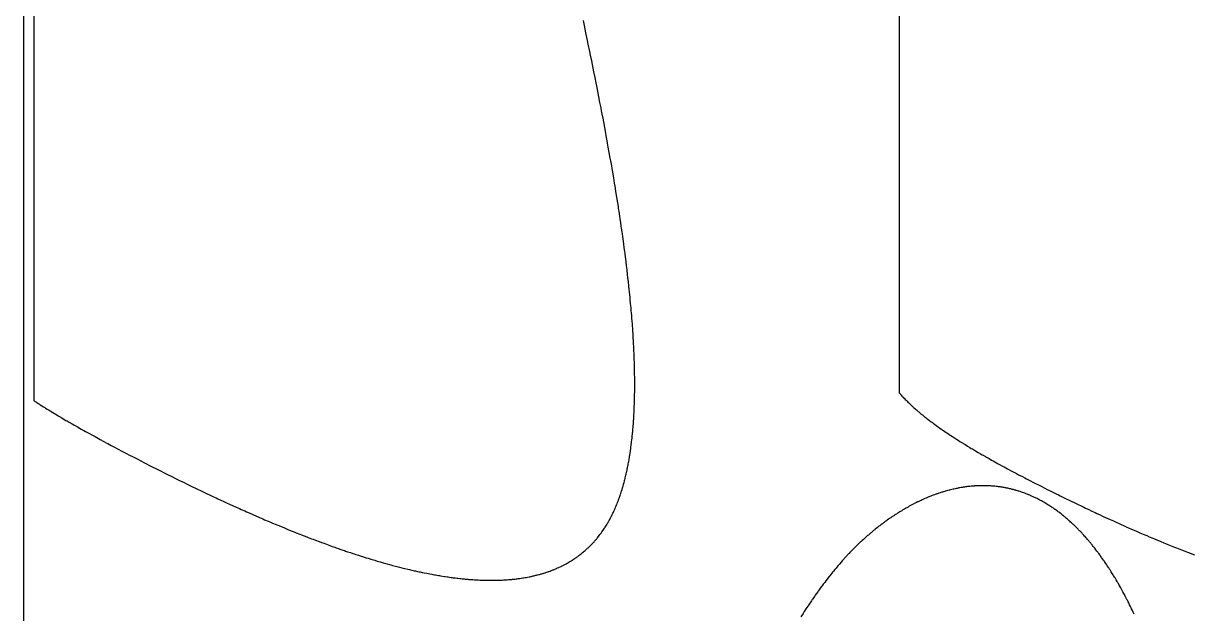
# Model space of a CAD drawing. Header units: metres. Extents: x 656 to 781, y 0 to 250.
# Drawn here: x 655.9 to 727.9, y 140.7 to 177 of the extents above; entities that cross this region are included whole.
import ezdxf

# ---------------------------------------------------------------- set-up
doc = ezdxf.new("R2010")
doc.units = ezdxf.units.M
doc.header["$MEASUREMENT"] = 0

msp = doc.modelspace()

# ---------------------------------------------------------------- linework, layer by layer
at = {"flags": 128}
for points in [[(780.949913, -0.455962), (780.949913, 249.544038), (655.949913, 249.544038), (655.949913, -0.455962), (780.949913, -0.455962)], [(656.584265, 234.289035), (656.58247, 153.823528)], [(709.78983, 231.832719), (709.786464, 154.28978)], [(656.58247, 153.823528), (656.63742, 153.786893), (656.747548, 153.714091), (656.857972, 153.641887), (656.931744, 153.594071), (656.980993, 153.562329), (657.079647, 153.499164), (657.190871, 153.428587), (657.265155, 153.38181), (657.314735, 153.350743), (657.414031, 153.288882), (657.525944, 153.219706), (657.600669, 153.173825), (657.750384, 153.082603), (657.862892, 153.014636), (657.937997, 152.969528), (658.088436, 152.879777), (658.163765, 152.835124), (658.31463, 152.746239), (658.465759, 152.657889), (658.566649, 152.59927), (658.633968, 152.560309), (658.76874, 152.482661), (658.939553, 152.38488), (659.05357, 152.319981), (659.129642, 152.276837), (659.281922, 152.190829), (659.510666, 152.062472), (659.663365, 151.977314), (659.765249, 151.920716), (659.969215, 151.807917), (660.19897, 151.681617), (660.352305, 151.597752), (660.454599, 151.541985), (660.659349, 151.430781), (660.88994, 151.30618), (661.043808, 151.223398), (661.146448, 151.168334), (661.351868, 151.058494), (661.583187, 150.93537), (661.737525, 150.853544), (662.046497, 150.690492), (662.278478, 150.568717), (662.433251, 150.487773), (662.743077, 150.326457), (662.975689, 150.205964), (663.130879, 150.125869), (663.441535, 149.96624), (663.752558, 149.807357), (663.908207, 149.728196), (664.141855, 149.609807), (664.419041, 149.470045), (664.557746, 149.40039), (664.765944, 149.296194), (665.07856, 149.140549), (665.391565, 148.985695), (665.548216, 148.908569), (665.826952, 148.771956), (665.96644, 148.703893), (666.175824, 148.602109), (666.385393, 148.5007), (666.490248, 148.450139), (666.7001, 148.349305), (666.805098, 148.299035), (666.962686, 148.223813), (667.243114, 148.090639), (667.38346, 148.024322), (667.59415, 147.925189), (667.805045, 147.826475), (667.91057, 147.777278), (668.12178, 147.679204), (668.227466, 147.630331), (668.386095, 147.557227), (668.668409, 147.427885), (668.809714, 147.363516), (669.021863, 147.26735), (669.234243, 147.171654), (669.340521, 147.123986), (669.553256, 147.029012), (669.659714, 146.98171), (669.819516, 146.910989), (670.009092, 146.827538), (670.103954, 146.785965), (670.246342, 146.723796), (670.460139, 146.63098), (670.674199, 146.538699), (670.781329, 146.492763), (670.995793, 146.401304), (671.103129, 146.355784), (671.264263, 146.287771), (671.479356, 146.197589), (671.58701, 146.152718), (671.748629, 146.08569), (671.99137, 145.985784), (672.207463, 145.897633), (672.315625, 145.853794), (672.478015, 145.788333), (672.640584, 145.723237), (672.721937, 145.690827), (672.939102, 145.604859), (673.04781, 145.562128), (673.21103, 145.498354), (673.374443, 145.434972), (673.456223, 145.40343), (673.656338, 145.326753), (673.756508, 145.288644), (673.906908, 145.231771), (674.132835, 145.147131), (674.283676, 145.091157), (674.359164, 145.063308), (674.472483, 145.021709), (674.680228, 144.946097), (674.784168, 144.908586), (674.940166, 144.852694), (675.096269, 144.79726), (675.174361, 144.769716), (675.330627, 144.714981), (675.4088, 144.687791), (675.526113, 144.647232), (675.682629, 144.59358), (675.76093, 144.566938), (675.878435, 144.527209), (676.054816, 144.468147), (676.202491, 144.419233), (676.276369, 144.394949), (676.387235, 144.358741), (676.553651, 144.304926), (676.720207, 144.251719), (676.803539, 144.225347), (676.951773, 144.17885), (677.025934, 144.155789), (677.13723, 144.121435), (677.3043, 144.070446), (677.471522, 144.020119), (677.555192, 143.995208), (677.704036, 143.951342), (677.778505, 143.929614), (677.890269, 143.897282), (678.058052, 143.849377), (678.226002, 143.802195), (678.310041, 143.778881), (678.459551, 143.737894), (678.534358, 143.717626), (678.646635, 143.687508), (678.8152, 143.642983), (678.983949, 143.599254), (679.068394, 143.577693), (679.218637, 143.539872), (679.293815, 143.52121), (679.406656, 143.49353), (679.576084, 143.452731), (679.689148, 143.42602), (679.745715, 143.412813), (679.830608, 143.39319), (679.981661, 143.35887), (680.057251, 143.341985), (680.170717, 143.317007), (680.284281, 143.292454), (680.3411, 143.28034), (680.454815, 143.256439), (680.511711, 143.244654), (680.597103, 143.227186), (680.749058, 143.196763), (680.825106, 143.181859), (680.939269, 143.159893), (681.053542, 143.138405), (681.110721, 143.127842), (681.225163, 143.107084), (681.282427, 143.096892), (681.368378, 143.081838), (681.470332, 143.064368), (681.521344, 143.055786), (681.597907, 143.043106), (681.712854, 143.024527), (681.827925, 143.006488), (681.885508, 142.997673), (682.000771, 142.980461), (682.058451, 142.972066), (682.145034, 142.959741), (682.247747, 142.945554), (682.299144, 142.938634), (682.37629, 142.928475), (682.492127, 142.91374), (682.608105, 142.89962), (682.666149, 142.892795), (682.782346, 142.879622), (682.840501, 142.873277), (682.927804, 142.864067), (683.044343, 142.852368), (683.102671, 142.846773), (683.190237, 142.838701), (683.277895, 142.831022), (683.321758, 142.827331), (683.438841, 142.817984), (683.497446, 142.813584), (683.585433, 142.807332), (683.673518, 142.801503), (683.717598, 142.79875), (683.805834, 142.793571), (683.805834, 142.793571), (683.84999, 142.791146), (683.916272, 142.78772), (684.015808, 142.78306), (684.11548, 142.778984), (684.165368, 142.77717), (684.177845, 142.776739), (684.283791, 142.773473), (684.336739, 142.772102), (684.416129, 142.770376), (684.495481, 142.769054), (684.535143, 142.768545), (684.614437, 142.767837), (684.654069, 142.767637), (684.713499, 142.767535), (684.79209, 142.767764), (684.83137, 142.768036), (684.890272, 142.768643), (684.978582, 142.770004), (685.06684, 142.771915), (685.110949, 142.773078), (685.189333, 142.775494), (685.228509, 142.77687), (685.287252, 142.779146), (685.375322, 142.783042), (685.463336, 142.787526), (685.507321, 142.78999), (685.585483, 142.794743), (685.624547, 142.797299), (685.683121, 142.801361), (685.770933, 142.807972), (685.858685, 142.815211), (685.902539, 142.81907), (685.980463, 142.826329), (686.019406, 142.830151), (686.077798, 142.83613), (686.165334, 142.845653), (686.252805, 142.855854), (686.296517, 142.861212), (686.374185, 142.871166), (686.412999, 142.876351), (686.471196, 142.884392), (686.558434, 142.897054), (686.645602, 142.910447), (686.68916, 142.917421), (686.766552, 142.930284), (686.805227, 142.936941), (686.863212, 142.947211), (686.950128, 142.963265), (687.036969, 142.980112), (687.08036, 142.988836), (687.141398, 143.00146), (687.171902, 143.007925), (687.217639, 143.017815), (687.286205, 143.03309), (687.354719, 143.048898), (687.388957, 143.057005), (687.457394, 143.07363), (687.491593, 143.082149), (687.542866, 143.095191), (687.555005, 143.098326), (687.632642, 143.118812), (687.67135, 143.129311), (687.729275, 143.145381), (687.787032, 143.16184), (687.815848, 143.170216), (687.873352, 143.187265), (687.90204, 143.195937), (687.944992, 143.209133), (688.002112, 143.227077), (688.030606, 143.2362), (688.073267, 143.250074), (688.137073, 143.271315), (688.193603, 143.290631), (688.221801, 143.300443), (688.264015, 143.315357), (688.327147, 143.338166), (688.39005, 143.361507), (688.421415, 143.373379), (688.494518, 143.401658), (688.530951, 143.416075), (688.585448, 143.438051), (688.639764, 143.460451), (688.666853, 143.47181), (688.720894, 143.494849), (688.747845, 143.50653), (688.788184, 143.524255), (688.859638, 143.55637), (688.895239, 143.572719), (688.948482, 143.597613), (689.001534, 143.622951), (689.027988, 143.635788), (689.080751, 143.6618), (689.107059, 143.674976), (689.146429, 143.694954), (689.199717, 143.722496), (689.226284, 143.736447), (689.266038, 143.757599), (689.325448, 143.789837), (689.384593, 143.822693), (689.414065, 143.839355), (689.472807, 143.87315), (689.502076, 143.890284), (689.545852, 143.916284), (689.603979, 143.95151), (689.632939, 143.969365), (689.676248, 143.996452), (689.740916, 144.037771), (689.746191, 144.041188), (689.786885, 144.067793), (689.813874, 144.085677), (689.867517, 144.121797), (689.894171, 144.140033), (689.947144, 144.176856), (689.999671, 144.214148), (690.034442, 144.239269), (690.057513, 144.256131), (690.103392, 144.290133), (690.129044, 144.30942), (690.180018, 144.348344), (690.230548, 144.387732), (690.26399, 144.414249), (690.286176, 144.432041), (690.330287, 144.467899), (690.379495, 144.508676), (690.412057, 144.536117), (690.433657, 144.554525), (690.476596, 144.591613), (690.508574, 144.619667), (690.529784, 144.638484), (690.571946, 144.676388), (690.592898, 144.695476), (690.634544, 144.733923), (690.675846, 144.772731), (690.703189, 144.798803), (690.75742, 144.851428), (690.786558, 144.880216), (690.805884, 144.899512), (690.844298, 144.938354), (690.863387, 144.9579), (690.901326, 144.997241), (690.93895, 145.036913), (690.963858, 145.063545), (691.013253, 145.11725), (691.031632, 145.13754), (691.068155, 145.178369), (691.104365, 145.219527), (691.12833, 145.247148), (691.175845, 145.302828), (691.211117, 145.34497), (691.234459, 145.373247), (691.280727, 145.430236), (691.303654, 145.458947), (691.349095, 145.516805), (691.393986, 145.575241), (691.423608, 145.614519), (691.44322, 145.640846), (691.482121, 145.693841), (691.485812, 145.698923), (691.516773, 145.741939), (691.537213, 145.770714), (691.577615, 145.828498), (691.59758, 145.857505), (691.637039, 145.915748), (691.67588, 145.974294), (691.701434, 146.01349), (691.718321, 146.039693), (691.751737, 146.092275), (691.786835, 146.148569), (691.809939, 146.186241), (691.825213, 146.21142), (691.855451, 146.261928), (691.877861, 146.29994), (691.892674, 146.325343), (691.921998, 146.376297), (691.936511, 146.401848), (691.965237, 146.453094), (691.993571, 146.504532), (692.012243, 146.53893), (692.049072, 146.607978), (692.069491, 146.646963), (692.082985, 146.673011), (692.109692, 146.725244), (692.122906, 146.751429), (692.149059, 146.803932), (692.174849, 146.856613), (692.191844, 146.891831), (692.225361, 146.962497), (692.253158, 147.022357), (692.271448, 147.062382), (692.307455, 147.142712), (692.325176, 147.183015), (692.36006, 147.263894), (692.394213, 147.345129), (692.416583, 147.399481), (692.431321, 147.435801), (692.460383, 147.508644), (692.47649, 147.549735), (692.508194, 147.632168), (692.508194, 147.632168), (692.539227, 147.714928), (692.559548, 147.770281), (692.572934, 147.807261), (692.599324, 147.881409), (692.611217, 147.915379), (692.63469, 147.983471), (692.657752, 148.051765), (692.672901, 148.097405), (692.702664, 148.188946), (692.706476, 148.200853), (692.722009, 148.249826), (692.752424, 148.347854), (692.781987, 148.445988), (692.801234, 148.51147), (692.813864, 148.555149), (692.838648, 148.642567), (692.85048, 148.685123), (692.87371, 148.77029), (692.896371, 148.855529), (692.911168, 148.912394), (692.920897, 148.950321), (692.940034, 149.026215), (692.950613, 149.068929), (692.971377, 149.154406), (692.991624, 149.239948), (693.004839, 149.297012), (693.030607, 149.411222), (693.040046, 149.45408), (693.058563, 149.539839), (693.076607, 149.625659), (693.088379, 149.682904), (693.111314, 149.797471), (693.119709, 149.84046), (693.136169, 149.926478), (693.152195, 150.012551), (693.162642, 150.069963), (693.182976, 150.184857), (693.190412, 150.227966), (693.204979, 150.314223), (693.219146, 150.40053), (693.228372, 150.458096), (693.246307, 150.573292), (693.265676, 150.702989), (693.278125, 150.789512), (693.286221, 150.847219), (693.301935, 150.962695), (693.313309, 151.049353), (693.320698, 151.107149), (693.335021, 151.2228), (693.341956, 151.280653), (693.355385, 151.396416), (693.368233, 151.512252), (693.376482, 151.589516), (693.381843, 151.641042), (693.392237, 151.744136), (693.400671, 151.831164), (693.406126, 151.889204), (693.416639, 152.005334), (693.421699, 152.063423), (693.431431, 152.179651), (693.440656, 152.295942), (693.446529, 152.373505), (693.457622, 152.528712), (693.463487, 152.616064), (693.467249, 152.674316), (693.474422, 152.790866), (693.477835, 152.849163), (693.48432, 152.965799), (693.490357, 153.082491), (693.494136, 153.160317), (693.501116, 153.316042), (693.50471, 153.403678), (693.506974, 153.462119), (693.511191, 153.579041), (693.513145, 153.637521), (693.51675, 153.754519), (693.519956, 153.871568), (693.521874, 153.949628), (693.525193, 154.105814), (693.526531, 154.179971), (693.528757, 154.328341), (693.530391, 154.476786), (693.531158, 154.575789), (693.531528, 154.641809), (693.531933, 154.773891), (693.531798, 154.947226), (693.531296, 155.06272), (693.530782, 155.139689), (693.52933, 155.293562), (693.52825, 155.381451), (693.525555, 155.557148), (693.522162, 155.732739), (693.51952, 155.849741), (693.517593, 155.927718), (693.513347, 156.083611), (693.510734, 156.171266), (693.505027, 156.346505), (693.498695, 156.521647), (693.494132, 156.638357), (693.490941, 156.716141), (693.484207, 156.871655), (693.480216, 156.959101), (693.471802, 157.133927), (693.462824, 157.308666), (693.45653, 157.425112), (693.452199, 157.502723), (693.443219, 157.657894), (693.437984, 157.745151), (693.427122, 157.919603), (693.415748, 158.093978), (693.407886, 158.210185), (693.391504, 158.442499), (693.385139, 158.529583), (693.372052, 158.703697), (693.358499, 158.877739), (693.349208, 158.993729), (693.330026, 159.225617), (693.322631, 159.312544), (693.307514, 159.486348), (693.291969, 159.660087), (693.281373, 159.775878), (693.259632, 160.007375), (693.242855, 160.180927), (693.23145, 160.296594), (693.208119, 160.527849), (693.196198, 160.643438), (693.171855, 160.874539), (693.146855, 161.10554), (693.129833, 161.259487), (693.118329, 161.362094), (693.094954, 161.567253), (693.064682, 161.826802), (693.044083, 161.999771), (693.030169, 162.115056), (693.001909, 162.345561), (692.980344, 162.518383), (692.965795, 162.633571), (692.936287, 162.863885), (692.921331, 162.979011), (692.891023, 163.209204), (692.860198, 163.439317), (692.839365, 163.592683), (692.797038, 163.899314), (692.77285, 164.071737), (692.756576, 164.186662), (692.723675, 164.416459), (692.707051, 164.531331), (692.673462, 164.761024), (692.639427, 164.990648), (692.616493, 165.143694), (692.570054, 165.449699), (692.543605, 165.621776), (692.525843, 165.736475), (692.490015, 165.965827), (692.435528, 166.30974), (692.398718, 166.538942), (692.373967, 166.691711), (692.323972, 166.997173), (692.295566, 167.168953), (692.238155, 167.512421), (692.179967, 167.85577), (692.140755, 168.084606), (692.114432, 168.237136), (692.061357, 168.542129), (692.031256, 168.71365), (691.970538, 169.056614), (691.909149, 169.399476), (691.86786, 169.627995), (691.840176, 169.780318), (691.784441, 170.084906), (691.752878, 170.256204), (691.689307, 170.598734), (691.62516, 170.941175), (691.582084, 171.169422), (691.553232, 171.321566), (691.495213, 171.625807), (691.462396, 171.796914), (691.396385, 172.139072), (691.329883, 172.481154), (691.285286, 172.70917), (691.195485, 173.165108), (691.161608, 173.336054), (691.093538, 173.677897), (691.02506, 174.019679), (690.97919, 174.2475), (690.88695, 174.703067), (690.817354, 175.044678), (690.770768, 175.27239), (690.677167, 175.727749), (690.630162, 175.955398), (690.53577, 176.410636), (690.440903, 176.865802), (690.377415, 177.169209)], [(709.786464, 154.28978), (709.84464, 154.22426), (709.883702, 154.180933), (709.909866, 154.152203), (709.96248, 154.095108), (710.002189, 154.052602), (710.028778, 154.024412), (710.082231, 153.968382), (710.109094, 153.94054), (710.163085, 153.885192), (710.217426, 153.830288), (710.253844, 153.793927), (710.278205, 153.769792), (710.327125, 153.721772), (710.3738, 153.676493), (710.405043, 153.646468), (710.467829, 153.586798), (710.499369, 153.55715), (710.562737, 153.498219), (710.626481, 153.439764), (710.669181, 153.401053), (710.697736, 153.375358), (710.755055, 153.324233), (710.787417, 153.295628), (710.852397, 153.238742), (710.91771, 153.182279), (710.961433, 153.144866), (710.990661, 153.120025), (711.049303, 153.070579), (711.082397, 153.042902), (711.148812, 152.987838), (711.215526, 152.933152), (711.260164, 152.8969), (711.349819, 152.824878), (711.383567, 152.798032), (711.451268, 152.744599), (711.519236, 152.691505), (711.564694, 152.656293), (711.655949, 152.586301), (711.759138, 152.508229), (711.828231, 152.456564), (711.874424, 152.422285), (711.967117, 152.354117), (712.071869, 152.27803), (712.141975, 152.227648), (712.18883, 152.19421), (712.282816, 152.127683), (712.388977, 152.053383), (712.459995, 152.004159), (712.507446, 151.971477), (712.602597, 151.906429), (712.674172, 151.857912), (712.721988, 151.825693), (712.817852, 151.76155), (712.865898, 151.729623), (712.962213, 151.666052), (713.058818, 151.602848), (713.123378, 151.560911), (713.252861, 151.4775), (713.307629, 151.442491), (713.41741, 151.372784), (713.527509, 151.303481), (713.60108, 151.257498), (713.748622, 151.166037), (713.769411, 151.153229), (713.841068, 151.109225), (713.9846, 151.021739), (714.128412, 150.934925), (714.224438, 150.877408), (714.288519, 150.839218), (714.416834, 150.763199), (714.491429, 150.719272), (714.64081, 150.631875), (714.790439, 150.545066), (714.890323, 150.487507), (714.956969, 150.44927), (715.090394, 150.373112), (715.165521, 150.330452), (715.315933, 150.245509), (715.466548, 150.161052), (715.567068, 150.105007), (715.768358, 149.993516), (715.843925, 149.951906), (715.995191, 149.868999), (716.146628, 149.786498), (716.247677, 149.731716), (716.449987, 149.622656), (716.677908, 149.500731), (716.830037, 149.419882), (716.931535, 149.366168), (717.134711, 149.259171), (717.363561, 149.13946), (717.516284, 149.060026), (717.618168, 149.007231), (717.822092, 148.902018), (718.051749, 148.78423), (718.204992, 148.706035), (718.307214, 148.654048), (718.511799, 148.550407), (718.742174, 148.43433), (718.895882, 148.357243), (718.998409, 148.305981), (719.20359, 148.203763), (719.434619, 148.089245), (719.588754, 148.013175), (719.691562, 147.962583), (719.897296, 147.861684), (720.10319, 147.761162), (720.206196, 147.711044), (720.36078, 147.636044), (720.592827, 147.523951), (720.82508, 147.412349), (720.941284, 147.356733), (721.147999, 147.258171), (721.25142, 147.209039), (721.40663, 147.135532), (721.639627, 147.025702), (721.84692, 146.928517), (721.950633, 146.880083), (722.106287, 146.807631), (722.339958, 146.69941), (722.617205, 146.57187), (722.755955, 146.5084), (722.964239, 146.413577), (723.172719, 146.31922), (723.277034, 146.272219), (723.485815, 146.178579), (723.590282, 146.131941), (723.74708, 146.062216), (723.933067, 145.979944), (724.026124, 145.938959), (724.165789, 145.877671), (724.37547, 145.786176), (724.585375, 145.695215), (724.690413, 145.649938), (724.900663, 145.559797), (725.005875, 145.514937), (725.163806, 145.447912), (725.374592, 145.35905), (725.480077, 145.314839), (725.638422, 145.248802), (725.876208, 145.150384), (726.06432, 145.073175), (726.158454, 145.034757), (726.299755, 144.977367), (726.511934, 144.891823), (726.724391, 144.806944), (726.830726, 144.764758), (727.043613, 144.680902), (727.150166, 144.639236), (727.310136, 144.577071), (727.523694, 144.494815), (727.630589, 144.453963), (727.791079, 144.393036), (727.951748, 144.332537)], [(724.239417, 140.677123), (724.215549, 140.728338), (724.179549, 140.805055), (724.125103, 140.91989), (724.075474, 141.023337), (724.050493, 141.074971), (724.012812, 141.152309), (723.955817, 141.268062), (723.898246, 141.383506), (723.869243, 141.441111), (723.817321, 141.543326), (723.791186, 141.594339), (723.751762, 141.670742), (723.692128, 141.785077), (723.631887, 141.899087), (723.601538, 141.955968), (723.547202, 142.056886), (723.51985, 142.107246), (723.478588, 142.182661), (723.416167, 142.295499), (723.353104, 142.407992), (723.321328, 142.464108), (723.264433, 142.563651), (723.235789, 142.613317), (723.192574, 142.687683), (723.127187, 142.798927), (723.061113, 142.909803), (723.027814, 142.9651), (722.968182, 143.063173), (722.938154, 143.112095), (722.892844, 143.185336), (722.82427, 143.294869), (722.754952, 143.404003), (722.72001, 143.458418), (722.669199, 143.536836), (722.643643, 143.575964), (722.605117, 143.634553), (722.546894, 143.722201), (722.48814, 143.809562), (722.458563, 143.853133), (722.409761, 143.92443), (722.385246, 143.959969), (722.348327, 144.01314), (722.292621, 144.092585), (722.236515, 144.171651), (722.208311, 144.21104), (722.208311, 144.21104), (722.151597, 144.289528), (722.123087, 144.328626), (722.080126, 144.387089), (722.022479, 144.464692), (721.993498, 144.503343), (721.949826, 144.561131), (721.883865, 144.647382), (721.81378, 144.737683), (721.778506, 144.782613), (721.725302, 144.849731), (721.671742, 144.91651), (721.644827, 144.949772), (721.590726, 145.016039), (721.563539, 145.049042), (721.522585, 145.098383), (721.473777, 145.156605), (721.449262, 145.18561), (721.41235, 145.228986), (721.356664, 145.293748), (721.300594, 145.358145), (721.272413, 145.390205), (721.215756, 145.454046), (721.18728, 145.485825), (721.144378, 145.533316), (721.093237, 145.589324), (721.067546, 145.617214), (721.028858, 145.658904), (720.970482, 145.721112), (720.911686, 145.782922), (720.88213, 145.813677), (720.822696, 145.874881), (720.792817, 145.90533), (720.747795, 145.950809), (720.694116, 146.004407), (720.667144, 146.031081), (720.626522, 146.070934), (720.56521, 146.130357), (720.50344, 146.189344), (720.472382, 146.218673), (720.409913, 146.276997), (720.378501, 146.30599), (720.33116, 146.349268), (720.2747, 146.400227), (720.246325, 146.425569), (720.203581, 146.463409), (720.13905, 146.519775), (720.074014, 146.575662), (720.041304, 146.603423), (719.975497, 146.658578), (719.942397, 146.68597), (719.8925, 146.726822), (719.825504, 146.780848), (719.791803, 146.807669), (719.740995, 146.847657), (719.689877, 146.887349), (719.6642, 146.907084), (719.59822, 146.957174), (719.565034, 146.982033), (719.515006, 147.019085), (719.464677, 147.055851), (719.439398, 147.074126), (719.388609, 147.110457), (719.363098, 147.128512), (719.324686, 147.155456), (719.31715, 147.160708), (719.267206, 147.195233), (719.242167, 147.212358), (719.204526, 147.237873), (719.147873, 147.275755), (719.090992, 147.313168), (719.062466, 147.331697), (719.00524, 147.3684), (718.97654, 147.386573), (718.933381, 147.413608), (718.875631, 147.449234), (718.846668, 147.466866), (718.803113, 147.493087), (718.737532, 147.531905), (718.678984, 147.56589), (718.64962, 147.582698), (718.605462, 147.607679), (718.538971, 147.644627), (718.472172, 147.680944), (718.438657, 147.698865), (718.387892, 147.725629), (718.362442, 147.738874), (718.324185, 147.75857), (718.26661, 147.787727), (718.208807, 147.816416), (718.17982, 147.830584), (718.110881, 147.863695), (718.076289, 147.880001), (718.024249, 147.904145), (717.972025, 147.92791), (717.945843, 147.93965), (717.89334, 147.962842), (717.867019, 147.974294), (717.827449, 147.991292), (717.774524, 148.013618), (717.747991, 148.024634), (717.708102, 148.040977), (717.648068, 148.065078), (717.592265, 148.086949), (717.564286, 148.097723), (717.522217, 148.113683), (717.458893, 148.137165), (717.3953, 148.160095), (717.363402, 148.171352), (717.299402, 148.193448), (717.267299, 148.204285), (717.219017, 148.220277), (717.154399, 148.241104), (717.121986, 148.251304), (717.073236, 148.266336), (716.999815, 148.288277), (716.990981, 148.290861), (716.963488, 148.298825), (716.908466, 148.314414), (716.853396, 148.329551), (716.816656, 148.339392), (716.743113, 148.358474), (716.6879, 148.372262), (716.651065, 148.381205), (716.577331, 148.398496), (716.540433, 148.406844), (716.466574, 148.422947), (716.392631, 148.43826), (716.343289, 148.448032), (716.310374, 148.454353), (716.244494, 148.466529), (716.180905, 148.477685), (716.138479, 148.484803), (716.11018, 148.489408), (716.053545, 148.498277), (716.011038, 148.504633), (715.982684, 148.50873), (715.925942, 148.516585), (715.897553, 148.520344), (715.840739, 148.527526), (715.783878, 148.534259), (715.745944, 148.5385), (715.670012, 148.546385), (715.621919, 148.550966), (715.589838, 148.553844), (715.525631, 148.559178), (715.493505, 148.561635), (715.429209, 148.566127), (715.364853, 148.57006), (715.321916, 148.572371), (715.293277, 148.573774), (715.235963, 148.576251), (715.205721, 148.577379), (715.145196, 148.57927), (715.08462, 148.580673), (715.044207, 148.581337), (714.963313, 148.582015), (714.902581, 148.581956), (714.862065, 148.581646), (714.780964, 148.58038), (714.74038, 148.579423), (714.659142, 148.576864), (714.577813, 148.573444), (714.523543, 148.570686), (714.487341, 148.568636), (714.414882, 148.564027), (714.405707, 148.563396), (714.351724, 148.559462), (714.315779, 148.556637), (714.243994, 148.550503), (714.208155, 148.547196), (714.136579, 148.540104), (714.06514, 148.532382), (714.01759, 148.526886), (713.985924, 148.523068), (713.92267, 148.515067), (713.858332, 148.506417), (713.8155, 148.500372), (713.729981, 148.487622), (713.687293, 148.480919), (713.602058, 148.46686), (713.517011, 148.451941), (713.460416, 148.441521), (713.422731, 148.434365), (713.347471, 148.419555), (713.284082, 148.406546), (713.241879, 148.397614), (713.157608, 148.379132), (713.115539, 148.369584), (713.031534, 148.349878), (712.947705, 148.329366), (712.891915, 148.315247), (712.854765, 148.305638), (712.780567, 148.285952), (712.692703, 148.261789), (712.634233, 148.2452), (712.595299, 148.233928), (712.517541, 148.210876), (712.459319, 148.193145), (712.459319, 148.193145), (712.42055, 148.181115), (712.34312, 148.156557), (712.304459, 148.144029), (712.227245, 148.11848), (712.150174, 148.092276), (712.098872, 148.074446), (712.064705, 148.0624), (711.996454, 148.037927), (711.960049, 148.024649), (711.887456, 147.997709), (711.815152, 147.970262), (711.767108, 147.951685), (711.735149, 147.939178), (711.671397, 147.913872), (711.611203, 147.889543), (711.571183, 147.873134), (711.491402, 147.839862), (711.45164, 147.823001), (711.372369, 147.788837), (711.293433, 147.754087), (711.240993, 147.730599), (711.206114, 147.714798), (711.136548, 147.682861), (711.078049, 147.655568), (711.03915, 147.637198), (710.961588, 147.600043), (710.922925, 147.581259), (710.845833, 147.543283), (710.769049, 147.504767), (710.718029, 147.478794), (710.684091, 147.461347), (710.616392, 147.426143), (710.559454, 147.396118), (710.521588, 147.37594), (710.446076, 147.335199), (710.40843, 147.314636), (710.333354, 147.273131), (710.258566, 147.231124), (710.208865, 147.202843), (710.175801, 147.183866), (710.109839, 147.145622), (710.054355, 147.113053), (710.017452, 147.091189), (709.943854, 147.0471), (709.907157, 147.024876), (709.833968, 146.980069), (709.76105, 146.93479), (709.712586, 146.904344), (709.680343, 146.883931), (709.616014, 146.842829), (709.561899, 146.807867), (709.525904, 146.784415), (709.454109, 146.737169), (709.418309, 146.713375), (709.346904, 146.665449), (709.275755, 146.617074), (709.228464, 146.584575), (709.196999, 146.5628), (709.13422, 146.518987), (709.058343, 146.465379), (709.007919, 146.429359), (708.974375, 146.405219), (708.907458, 146.356642), (708.85742, 146.319947), (708.824132, 146.295361), (708.757725, 146.245891), (708.724605, 146.221008), (708.658535, 146.170949), (708.592688, 146.1205), (708.548913, 146.086651), (708.461658, 146.018438), (708.447293, 146.007113), (708.369364, 145.945201), (708.317671, 145.903691), (708.283324, 145.875914), (708.214905, 145.820112), (708.16383, 145.778044), (708.129892, 145.749897), (708.062288, 145.693358), (708.02862, 145.664967), (707.961551, 145.607944), (707.894835, 145.550602), (707.850553, 145.512197), (707.762453, 145.434968), (707.714171, 145.392175), (707.682086, 145.363553), (707.618162, 145.306086), (707.586323, 145.277242), (707.52289, 145.219331), (707.459782, 145.161126), (707.41789, 145.12216), (707.334534, 145.04384), (707.287897, 144.999559), (707.256906, 144.969947), (707.195161, 144.910509), (707.164408, 144.880681), (707.10314, 144.820812), (707.042189, 144.760656), (707.00173, 144.720393), (706.92123, 144.639489), (706.887437, 144.605206), (706.820147, 144.536372), (706.753253, 144.46718), (706.708877, 144.420853), (706.679391, 144.389879), (706.620652, 144.327722), (706.587748, 144.292634), (706.522235, 144.222192), (706.457114, 144.151396), (706.413914, 144.104005), (706.385209, 144.072325), (706.328024, 144.008761), (706.285331, 143.960911), (706.200441, 143.864762), (706.116204, 143.768023), (706.060402, 143.703208), (706.023358, 143.659856), (705.949641, 143.572816), (705.90839, 143.523661), (705.826345, 143.424938), (705.744899, 143.325673), (705.690929, 143.259202), (705.655091, 143.214758), (705.583753, 143.125565), (705.523906, 143.049997), (705.48418, 142.999463), (705.405133, 142.898028), (705.365808, 142.84713), (705.287546, 142.744985), (705.20979, 142.642383), (705.158225, 142.573734), (705.123968, 142.52786), (705.055733, 142.43586), (705.017512, 142.383964), (704.941406, 142.279869), (704.865732, 142.175382), (704.815514, 142.105515), (704.782135, 142.058847), (704.715608, 141.965302), (704.631834, 141.846525), (704.576234, 141.767114), (704.539274, 141.714078), (704.465595, 141.607784), (704.444929, 141.577839), (704.401384, 141.514558), (704.314618, 141.387763), (704.228248, 141.26068), (704.170867, 141.175814), (704.056529, 141.005774), (703.948653, 140.844362), (703.87693, 140.736614), (703.733829, 140.520867)]]:
    msp.add_lwpolyline(points, dxfattribs=at)

doc.saveas('drawing.dxf')
